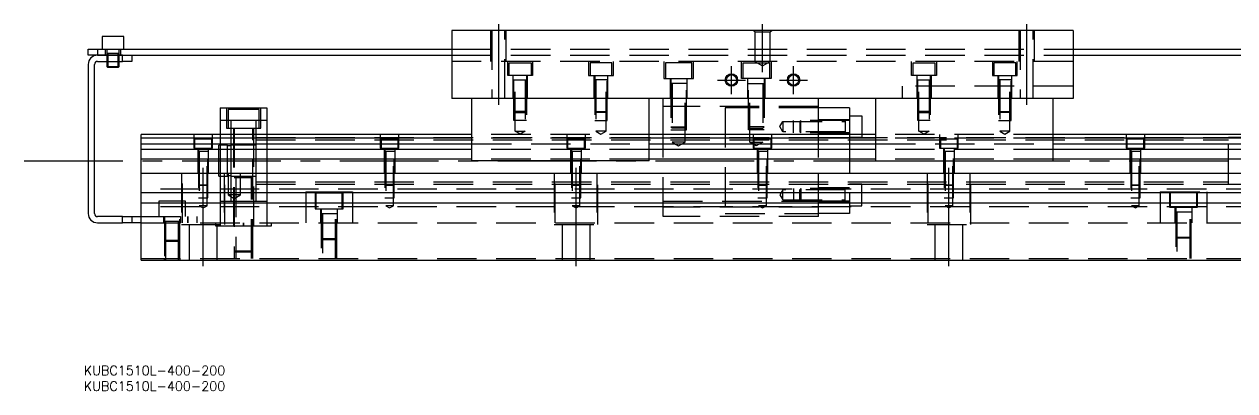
# Model space of a CAD drawing. Extents: x -21 to 603, y -289 to 112.
# Drawn here: x -20.6 to 369, y -289.3 to -171.2 of the extents above; entities that cross this region are included whole.
import ezdxf

# ---------------------------------------------------------------- set-up
doc = ezdxf.new("R2010")
doc.units = 0
doc.linetypes.add('CENTER', pattern=[50.8, 31.75, -6.35, 6.35, -6.35])
doc.linetypes.add('DASHED', pattern=[19.05, 12.7, -6.35])
doc.layers.get('0').update_dxf_attribs({"linetype": 'CONTINUOUS'})
doc.layers.add('CENTER', color=1, linetype='CENTER')
doc.styles.get("Standard").update_dxf_attribs({"font": 'txt.shx', "height": 3, "bigfont": 'bigfont.shx'})

# ---------------------------------------------------------------- blocks, each defined once
blk = doc.blocks.new('*U2')
at = {"color": 7, "linetype": 'CONTINUOUS'}
blk.add_text('KUBC1510L-400-200', height=3, dxfattribs=at).set_placement((-1.43, -284.3))
blk = doc.blocks.new('*U3')
at = {"color": 7, "linetype": 'CONTINUOUS'}
blk.add_text('KUBC1510L-400-200', height=3, dxfattribs=at).set_placement((-1.43, -289.34))

msp = doc.modelspace()

# ---------------------------------------------------------------- linework, layer by layer
at = {"color": 7, "linetype": 'CONTINUOUS'}
for p, q in [((11.5, -175.2), (4.5, -175.2)), ((4.5, -175.2), (4.5, -179.2)), ((11.5, -179.2), (11.5, -175.2)), ((117, -173.2), (117, -195.2)), ((317, -173.2), (117, -173.2)), ((317, -173.2), (317, -195.2)), ((0, -181.2), (0, -179.2)), ((0, -179.2), (3, -179.2)), ((3, -179.2), (3, -181.2)), ((3, -179.2), (117, -179.2)), ((317, -179.2), (431, -179.2)), ((3, -181.2), (0, -181.2)), ((3, -181.2), (11, -181.2)), ((11, -181.2), (3, -181.2)), ((11, -181.2), (117, -181.2)), ((11, -183.2), (11, -181.2)), ((14, -181.2), (14, -183.2)), ((317, -181.2), (423, -181.2)), ((0, -184.2), (0, -232.2)), ((2, -232.2), (2, -184.2)), ((3, -183.2), (11, -183.2)), ((6, -183.2), (6, -184.85)), ((6, -184.85), (10, -184.85)), ((6, -184.85), (6.35, -185.2)), ((6.35, -183.2), (6.35, -185.2)), ((9.65, -185.2), (6.35, -185.2)), ((9.65, -185.2), (9.65, -183.2)), ((9.65, -185.2), (10, -184.85)), ((10, -184.85), (10, -183.2)), ((14, -183.2), (11, -183.2)), ((42.5, -198.2), (57.5, -198.2)), ((42.5, -198.2), (42.5, -206.7)), ((57.5, -198.2), (57.5, -206.7)), ((317, -195.2), (117, -195.2)), ((123.5, -215.2), (123.5, -195.2)), ((180.5, -215.2), (180.5, -195.2)), ((185, -206.7), (185, -195.2)), ((235, -206.7), (235, -195.2)), ((245, -198.2), (235, -198.2)), ((242.35, -198.2), (242, -198.2)), ((245, -198.2), (245, -206.7)), ((253.5, -215.2), (253.5, -195.2)), ((310.5, -215.2), (310.5, -195.2)), ((245, -200.7), (249, -200.7)), ((249, -200.7), (249, -206.7)), ((123.5, -206.7), (17, -206.7)), ((17, -247.2), (17, -206.7)), ((123.5, -207.952272), (17, -207.952272)), ((17, -209.72668), (123.5, -209.72668)), ((253.5, -206.7), (180.5, -206.7)), ((253.5, -207.952272), (180.5, -207.952272)), ((180.5, -209.72668), (253.5, -209.72668)), ((417, -206.7), (310.5, -206.7)), ((417, -207.952272), (310.5, -207.952272)), ((310.5, -209.72668), (417, -209.72668)), ((123.5, -211.623076), (17, -211.623076)), ((253.5, -211.623076), (180.5, -211.623076)), ((417, -211.623076), (310.5, -211.623076)), ((123.5, -214.677372), (17, -214.677372)), ((180.5, -215.2), (123.5, -215.2)), ((253.5, -214.677372), (180.5, -214.677372)), ((253.5, -215.2), (310.5, -215.2)), ((417, -214.677372), (310.5, -214.677372)), ((17, -219.2), (417, -219.2)), ((53.000006, -220.7), (46.999994, -220.7)), ((53.000006, -220.7), (46.999994, -220.7)), ((417, -225.5), (17, -225.5)), ((417, -228.9), (17, -228.9)), ((11, -233.2), (3, -233.2)), ((11, -235.2), (11, -233.2)), ((11, -233.2), (14, -233.2)), ((14, -233.2), (14, -235.2)), ((14, -233.2), (17, -233.2)), ((3, -235.2), (11, -235.2)), ((14, -235.2), (11, -235.2)), ((17, -235.2), (14, -235.2)), ((17, -247.2), (417, -247.2))]:
    msp.add_line(p, q, dxfattribs=at)
at = {"color": 3, "linetype": 'DASHED'}
for p, q in [((129.500006, -173.2), (129.500006, -183.2)), ((129.9, -173.2), (129.9, -195.2)), ((134.1, -195.2), (134.1, -173.2)), ((134.499994, -183.2), (134.499994, -173.2)), ((214.5, -173.7), (214, -173.2)), ((214.5, -173.7), (214.5, -183.2)), ((214.5, -173.7), (219.5, -173.7)), ((219.5, -173.7), (220, -173.2)), ((219.5, -183.2), (219.5, -173.7)), ((299.500006, -173.2), (299.500006, -183.2)), ((299.9, -173.2), (299.9, -195.2)), ((304.1, -195.2), (304.1, -173.2)), ((304.499994, -183.2), (304.499994, -173.2)), ((5.5, -179.2), (5.5, -181.2)), ((6, -179.2), (6, -183.2)), ((10, -183.2), (10, -179.2)), ((10.5, -181.2), (10.5, -179.2)), ((117, -179.2), (317, -179.2)), ((9.783332, -180.6), (6.216708, -180.6)), ((6.35, -180.6), (6.35, -183.2)), ((9.65, -183.2), (9.65, -180.6)), ((117, -181.2), (317, -181.2)), ((317, -183.2), (117, -183.2)), ((135, -187.7), (135, -183.2)), ((135.5, -183.7), (142.5, -183.7)), ((135.5, -187.7), (135.5, -183.7)), ((142.5, -183.7), (142.5, -187.7)), ((143, -183.2), (143, -187.7)), ((161, -183.2), (161, -187.7)), ((168.5, -183.7), (161.5, -183.7)), ((161.5, -183.7), (161.5, -187.7)), ((168.5, -187.7), (168.5, -183.7)), ((169, -187.7), (169, -183.2)), ((185.25, -183.2), (185.25, -188.7)), ((186.5, -183.7), (185.75, -183.7)), ((185.75, -183.7), (185.75, -188.7)), ((193.5, -183.7), (186.5, -183.7)), ((194.25, -183.7), (193.5, -183.7)), ((194.25, -188.7), (194.25, -183.7)), ((194.75, -188.7), (194.75, -183.2)), ((210.25, -188.7), (210.25, -183.2)), ((210.75, -183.7), (211.5, -183.7)), ((210.75, -188.7), (210.75, -183.7)), ((211.5, -183.7), (218.5, -183.7)), ((219.5, -183.2), (214.5, -183.2)), ((214.5, -183.2), (217, -184.643376)), ((217, -184.643376), (219.5, -183.2)), ((218.5, -183.7), (219.25, -183.7)), ((219.25, -183.7), (219.25, -188.7)), ((219.75, -183.2), (219.75, -188.7)), ((265, -187.7), (265, -183.2)), ((265.5, -183.7), (272.5, -183.7)), ((265.5, -187.7), (265.5, -183.7)), ((272.5, -183.7), (272.5, -187.7)), ((273, -183.2), (273, -187.7)), ((291, -183.2), (291, -187.7)), ((298.5, -183.7), (291.5, -183.7)), ((291.5, -183.7), (291.5, -187.7)), ((298.5, -187.7), (298.5, -183.7)), ((299, -187.7), (299, -183.2)), ((143, -187.7), (135, -187.7)), ((136.75, -195.2), (136.75, -187.7)), ((137.000006, -202.2), (136.999986, -187.7)), ((136.999994, -189.1), (141.000006, -189.1)), ((137.35, -205.7), (137.35, -189.1)), ((140.65, -189.1), (140.65, -205.7)), ((141.000014, -187.7), (140.999994, -202.2)), ((141.25, -187.7), (141.25, -195.2)), ((161, -187.7), (169, -187.7)), ((162.75, -187.7), (162.75, -195.2)), ((162.999986, -187.7), (163.000006, -202.2)), ((167.000006, -189.1), (162.999994, -189.1)), ((163.35, -189.1), (163.35, -205.7)), ((166.65, -205.7), (166.65, -189.1)), ((166.999994, -202.2), (167.000014, -187.7)), ((167.25, -195.2), (167.25, -187.7)), ((185.25, -188.7), (194.75, -188.7)), ((187.25, -188.7), (187.25, -195.2)), ((192.500006, -190.3), (187.499994, -190.3)), ((187.500006, -188.7), (187.500006, -205.2)), ((187.9, -190.3), (187.9, -209.2)), ((192.1, -209.2), (192.1, -190.3)), ((192.499994, -205.2), (192.499994, -188.7)), ((192.75, -195.2), (192.75, -188.7)), ((219.75, -188.7), (210.25, -188.7)), ((212.25, -195.2), (212.25, -188.7)), ((212.499994, -190.3), (217.500006, -190.3)), ((212.500006, -205.2), (212.500006, -188.7)), ((212.9, -209.2), (212.9, -190.3)), ((217.1, -190.3), (217.1, -209.2)), ((217.499994, -188.7), (217.499994, -205.2)), ((217.75, -188.7), (217.75, -195.2)), ((273, -187.7), (265, -187.7)), ((266.75, -195.2), (266.75, -187.7)), ((267.000006, -202.2), (266.999986, -187.7)), ((266.999994, -189.1), (271.000006, -189.1)), ((267.35, -205.7), (267.35, -189.1)), ((270.65, -189.1), (270.65, -205.7)), ((271.000014, -187.7), (270.999994, -202.2)), ((271.25, -187.7), (271.25, -195.2)), ((291, -187.7), (299, -187.7)), ((292.75, -187.7), (292.75, -195.2)), ((292.999986, -187.7), (293.000006, -202.2)), ((297.000006, -189.1), (292.999994, -189.1)), ((293.35, -189.1), (293.35, -205.7)), ((296.65, -205.7), (296.65, -189.1)), ((296.999994, -202.2), (297.000014, -187.7)), ((297.25, -195.2), (297.25, -187.7)), ((262, -191.2), (262, -195.2)), ((317, -191.2), (262, -191.2)), ((44.5, -198.2), (44.5, -204.7)), ((55, -198.7), (45, -198.7)), ((45, -198.7), (45, -204.7)), ((55, -204.7), (55, -198.7)), ((55.5, -204.7), (55.5, -198.2)), ((235, -197.7), (185, -197.7)), ((235, -198.2), (205, -198.2)), ((205, -198.2), (205, -232.2)), ((235, -232.2), (235, -198.2)), ((46, -202.2), (42.5, -202.2)), ((46, -204.7), (46, -202.2)), ((54, -202.2), (46, -202.2)), ((54, -204.7), (54, -202.2)), ((57.5, -202.2), (54, -202.2)), ((141, -199.35), (137, -199.35)), ((137.35, -199.7), (137, -199.35)), ((140.999994, -202.2), (137.000006, -202.2)), ((137.35, -199.7), (140.65, -199.7)), ((141, -199.35), (140.65, -199.7)), ((163, -199.35), (167, -199.35)), ((163, -199.35), (163.35, -199.7)), ((163.000006, -202.2), (166.999994, -202.2)), ((166.65, -199.7), (163.35, -199.7)), ((166.65, -199.7), (167, -199.35)), ((222.547372, -204.2), (223.5, -202.55)), ((223.5, -202.55), (223.5, -205.85)), ((223.5, -202.55), (243.6, -202.55)), ((245, -202.199975), (227, -202.200006)), ((227, -206.199994), (227, -202.200006)), ((229, -202.55), (229.35, -202.2)), ((229, -202.55), (229, -204.9)), ((229.35, -204.9), (229.35, -202.2)), ((235, -201.95), (245, -201.95)), ((243.6, -202.199994), (243.6, -206.200006)), ((271, -199.35), (267, -199.35)), ((267.35, -199.7), (267, -199.35)), ((270.999994, -202.2), (267.000006, -202.2)), ((267.35, -199.7), (270.65, -199.7)), ((271, -199.35), (270.65, -199.7)), ((293, -199.35), (297, -199.35)), ((293, -199.35), (293.35, -199.7)), ((293.000006, -202.2), (296.999994, -202.2)), ((296.65, -199.7), (293.35, -199.7)), ((296.65, -199.7), (297, -199.35)), ((44.5, -204.7), (55.5, -204.7)), ((46, -206.7), (46, -204.7)), ((46.75, -204.7), (46.75, -236.2)), ((46.999939, -204.7), (47.000006, -246.7)), ((52.999994, -246.7), (53.000061, -204.7)), ((53.25, -236.2), (53.25, -204.7)), ((54, -206.7), (54, -204.7)), ((137.35, -205.7), (140.65, -205.7)), ((139, -206.652628), (137.35, -205.7)), ((140.65, -205.7), (139, -206.652628)), ((166.65, -205.7), (163.35, -205.7)), ((163.35, -205.7), (165, -206.652628)), ((165, -206.652628), (166.65, -205.7)), ((187.5, -204.3), (192.5, -204.3)), ((187.5, -204.3), (187.9, -204.7)), ((187.500006, -205.2), (192.499994, -205.2)), ((192.1, -204.7), (187.9, -204.7)), ((192.1, -204.7), (192.5, -204.3)), ((217.5, -204.3), (212.5, -204.3)), ((212.9, -204.7), (212.5, -204.3)), ((217.499994, -205.2), (212.500006, -205.2)), ((212.9, -204.7), (217.1, -204.7)), ((217.5, -204.3), (217.1, -204.7)), ((223.5, -205.85), (222.547372, -204.2)), ((243.6, -205.85), (223.5, -205.85)), ((245, -206.200025), (227, -206.199994)), ((229, -204.9), (229, -205.85)), ((229.35, -206.2), (229, -205.85)), ((229.35, -206.2), (229.35, -204.9)), ((245, -206.45), (235, -206.45)), ((267.35, -205.7), (270.65, -205.7)), ((269, -206.652628), (267.35, -205.7)), ((270.65, -205.7), (269, -206.652628)), ((296.65, -205.7), (293.35, -205.7)), ((293.35, -205.7), (295, -206.652628)), ((295, -206.652628), (296.65, -205.7)), ((34, -206.7), (34, -211.2)), ((39.75, -208.2), (34.25, -208.2)), ((34.25, -208.2), (34.25, -211.2)), ((39.75, -211.2), (39.75, -208.2)), ((40, -211.2), (40, -206.7)), ((42, -215.2), (42, -210.2)), ((42.5, -210.2), (42, -210.2)), ((42.5, -206.7), (42.5, -219.2)), ((44.85, -210.2), (42.5, -210.2)), ((44.85, -215.2), (44.85, -210.2)), ((46, -215.2), (46, -206.7)), ((47, -210.2), (46, -210.2)), ((53, -210.2), (47, -210.2)), ((54, -210.2), (53, -210.2)), ((54, -215.2), (54, -206.7)), ((54, -207.699332), (367.005, -207.699332)), ((54, -208.449332), (367, -208.449332)), ((57.5, -206.7), (57.5, -219.2)), ((94, -206.7), (94, -211.2)), ((99.75, -208.2), (94.25, -208.2)), ((94.25, -208.2), (94.25, -211.2)), ((99.75, -211.2), (99.75, -208.2)), ((100, -211.2), (100, -206.7)), ((180.5, -206.7), (123.5, -206.7)), ((180.5, -207.952272), (123.5, -207.952272)), ((123.5, -209.72668), (180.5, -209.72668)), ((154, -206.7), (154, -211.2)), ((159.75, -208.2), (154.25, -208.2)), ((154.25, -208.2), (154.25, -211.2)), ((159.75, -211.2), (159.75, -208.2)), ((160, -211.2), (160, -206.7)), ((185, -233.2), (185, -206.7)), ((192.1, -209.2), (187.9, -209.2)), ((187.9, -209.2), (190, -210.412436)), ((190, -210.412436), (192.1, -209.2)), ((212.9, -209.2), (217.1, -209.2)), ((215, -210.412436), (212.9, -209.2)), ((214, -206.7), (214, -211.2)), ((219.75, -208.2), (214.25, -208.2)), ((214.25, -208.2), (214.25, -211.2)), ((217.1, -209.2), (215, -210.412436)), ((219.75, -211.2), (219.75, -208.2)), ((220, -211.2), (220, -206.7)), ((235, -233.2), (235, -206.7)), ((235, -207.700006), (253.5, -207.700006)), ((245, -206.7), (245, -232.2)), ((245, -207.7), (249, -207.7)), ((249, -207.7), (245, -207.7)), ((249, -206.7), (249, -207.7)), ((310.5, -206.7), (253.5, -206.7)), ((310.5, -207.952272), (253.5, -207.952272)), ((253.5, -209.72668), (310.5, -209.72668)), ((274, -206.7), (274, -211.2)), ((279.75, -208.2), (274.25, -208.2)), ((274.25, -208.2), (274.25, -211.2)), ((279.75, -211.2), (279.75, -208.2)), ((280, -211.2), (280, -206.7)), ((334, -206.7), (334, -211.2)), ((339.75, -208.2), (334.25, -208.2)), ((334.25, -208.2), (334.25, -211.2)), ((339.75, -211.2), (339.75, -208.2)), ((340, -211.2), (340, -206.7)), ((377, -207.699332), (366.995, -207.699332)), ((367, -222.699338), (367, -207.699326)), ((34, -211.2), (40, -211.2)), ((35.25, -211.2), (35.25, -219.2)), ((38.500006, -212.2), (35.499994, -212.2)), ((35.500006, -211.2), (35.500006, -227.2)), ((35.75, -212.2), (35.75, -229.7)), ((38.25, -229.7), (38.25, -212.2)), ((38.499994, -227.2), (38.499994, -211.2)), ((38.75, -219.2), (38.75, -211.2)), ((46, -210.4), (44.85, -210.4)), ((94, -211.2), (100, -211.2)), ((95.25, -211.2), (95.25, -219.2)), ((98.500006, -212.2), (95.499994, -212.2)), ((95.500006, -211.2), (95.500006, -227.2)), ((95.75, -212.2), (95.75, -229.7)), ((98.25, -229.7), (98.25, -212.2)), ((98.499994, -227.2), (98.499994, -211.2)), ((98.75, -219.2), (98.75, -211.2)), ((180.5, -211.623076), (123.5, -211.623076)), ((154, -211.2), (160, -211.2)), ((155.25, -211.2), (155.25, -219.2)), ((158.500006, -212.2), (155.499994, -212.2)), ((155.500006, -211.2), (155.500006, -227.2)), ((155.75, -212.2), (155.75, -229.7)), ((158.25, -229.7), (158.25, -212.2)), ((158.499994, -227.2), (158.499994, -211.2)), ((158.75, -219.2), (158.75, -211.2)), ((214, -211.2), (220, -211.2)), ((215.25, -211.2), (215.25, -219.2)), ((218.500006, -212.2), (215.499994, -212.2)), ((215.500006, -211.2), (215.500006, -227.2)), ((215.75, -212.2), (215.75, -229.7)), ((218.25, -229.7), (218.25, -212.2)), ((218.499994, -227.2), (218.499994, -211.2)), ((218.75, -219.2), (218.75, -211.2)), ((310.5, -211.623076), (253.5, -211.623076)), ((274, -211.2), (280, -211.2)), ((275.25, -211.2), (275.25, -219.2)), ((278.500006, -212.2), (275.499994, -212.2)), ((275.500006, -211.2), (275.500006, -227.2)), ((275.75, -212.2), (275.75, -229.7)), ((278.25, -229.7), (278.25, -212.2)), ((278.499994, -227.2), (278.499994, -211.2)), ((278.75, -219.2), (278.75, -211.2)), ((334, -211.2), (340, -211.2)), ((335.25, -211.2), (335.25, -219.2)), ((338.500006, -212.2), (335.499994, -212.2)), ((335.500006, -211.2), (335.500006, -227.2)), ((335.75, -212.2), (335.75, -229.7)), ((338.25, -229.7), (338.25, -212.2)), ((338.499994, -227.2), (338.499994, -211.2)), ((338.75, -219.2), (338.75, -211.2)), ((42, -219.2), (42, -215.2)), ((44.85, -219.2), (44.85, -215.2)), ((46, -219.2), (46, -215.2)), ((54, -219.2), (54, -215.2)), ((180.5, -214.677372), (123.5, -214.677372)), ((310.5, -214.677372), (253.5, -214.677372)), ((30, -219.2), (30, -235.7)), ((30.291796, -235.2), (30.291796, -219.2)), ((42, -220.2), (42, -219.2)), ((42, -220.2), (42.5, -220.2)), ((42.5, -219.2), (42.5, -225.5)), ((42.5, -220.2), (44.85, -220.2)), ((43.708204, -219.2), (43.708204, -235.2)), ((44, -235.7), (44, -219.2)), ((44.85, -220.2), (44.85, -219.2)), ((44.85, -220), (46, -220)), ((45, -219.2), (45, -226.2)), ((46, -225.5), (46, -219.2)), ((46, -220.2), (47, -220.2)), ((47, -220.2), (53, -220.2)), ((47.5, -220.7), (47.5, -246.7)), ((49, -226.2), (49, -219.2)), ((52.5, -246.7), (52.5, -220.7)), ((53, -220.2), (54, -220.2)), ((54, -225.5), (54, -219.2)), ((54, -221.95), (367, -221.95)), ((57.5, -219.2), (57.5, -225.5)), ((150, -219.2), (150, -235.7)), ((150.291796, -235.2), (150.291796, -219.2)), ((163.708204, -219.2), (163.708204, -235.2)), ((164, -235.7), (164, -219.2)), ((270, -219.2), (270, -235.7)), ((270.291796, -235.2), (270.291796, -219.2)), ((283.708204, -219.2), (283.708204, -235.2)), ((284, -235.7), (284, -219.2)), ((417, -224.35), (17, -224.35)), ((35.5, -222.95), (38.5, -222.95)), ((35.5, -222.95), (35.75, -223.2)), ((38.25, -223.2), (35.75, -223.2)), ((38.25, -223.2), (38.5, -222.95)), ((42.5, -225.5), (42.5, -228.9)), ((46, -228.2), (46, -225.5)), ((54, -222.7), (367.005, -222.7)), ((54, -228.2), (54, -225.5)), ((57.5, -225.5), (57.5, -228.9)), ((70, -225.2), (70, -225.5)), ((70, -225.2), (73.708204, -225.2)), ((70, -225.5), (70, -228.9)), ((73, -225.2), (73, -230.7)), ((73.708204, -225.7), (73.25, -225.7)), ((73.25, -225.7), (73.25, -228.9)), ((73.708204, -225.2), (85, -225.2)), ((81.75, -225.7), (73.708204, -225.7)), ((81.75, -228.9), (81.75, -225.7)), ((82, -230.7), (82, -225.2)), ((85, -225.2), (85, -225.5)), ((85, -225.5), (85, -228.9)), ((95.5, -222.95), (98.5, -222.95)), ((95.5, -222.95), (95.75, -223.2)), ((98.25, -223.2), (95.75, -223.2)), ((98.25, -223.2), (98.5, -222.95)), ((155.5, -222.95), (158.5, -222.95)), ((155.5, -222.95), (155.75, -223.2)), ((158.25, -223.2), (155.75, -223.2)), ((158.25, -223.2), (158.5, -222.95)), ((215.5, -222.95), (218.5, -222.95)), ((215.5, -222.95), (215.75, -223.2)), ((218.25, -223.2), (215.75, -223.2)), ((218.25, -223.2), (218.5, -222.95)), ((223.5, -224.55), (222.547372, -226.2)), ((223.5, -227.85), (223.5, -224.55)), ((243.6, -224.55), (223.5, -224.55)), ((245, -224.199975), (227, -224.200006)), ((227, -224.200006), (227, -228.199994)), ((229.35, -224.2), (229, -224.55)), ((229, -225.5), (229, -224.55)), ((229, -227.85), (229, -225.5)), ((229.35, -224.2), (229.35, -225.5)), ((229.35, -225.5), (229.35, -228.2)), ((245, -223.95), (235, -223.95)), ((243.6, -228.200006), (243.6, -224.199994)), ((249, -222.7), (245, -222.7)), ((249, -229.7), (249, -222.7)), ((275.5, -222.95), (278.5, -222.95)), ((275.5, -222.95), (275.75, -223.2)), ((278.25, -223.2), (275.75, -223.2)), ((278.25, -223.2), (278.5, -222.95)), ((335.5, -222.95), (338.5, -222.95)), ((335.5, -222.95), (335.75, -223.2)), ((338.25, -223.2), (335.75, -223.2)), ((338.25, -223.2), (338.5, -222.95)), ((345, -225.2), (360, -225.2)), ((345, -225.2), (345, -235.2)), ((348, -225.2), (348, -230.2)), ((348.25, -225.2), (348.25, -225.5)), ((348.25, -225.5), (348.25, -228.9)), ((356.75, -225.5), (356.75, -225.2)), ((356.75, -228.9), (356.75, -225.5)), ((357, -230.2), (357, -225.2)), ((360, -225.2), (360, -235.2)), ((366.995, -222.699332), (377, -222.699332)), ((31.25, -228.2), (22.75, -228.2)), ((22.75, -228.2), (22.75, -228.9)), ((22.75, -228.9), (22.75, -233.2)), ((31.25, -228.9), (31.25, -228.2)), ((31.25, -233.2), (31.25, -228.9)), ((35.500006, -227.2), (38.499994, -227.2)), ((38.25, -229.7), (35.75, -229.7)), ((35.75, -229.7), (37, -230.421688)), ((37, -230.421688), (38.25, -229.7)), ((42.5, -228.2), (46, -228.2)), ((42.5, -228.9), (42.5, -236.2)), ((49, -226.2), (45, -226.2)), ((45, -226.2), (47, -227.3547)), ((46, -228.2), (47, -228.2)), ((47, -227.3547), (49, -226.2)), ((47, -228.2), (47.5, -228.2)), ((47.5, -228.2), (52.5, -228.2)), ((52.5, -228.2), (53, -228.2)), ((53, -228.2), (54, -228.2)), ((54, -228.2), (57.5, -228.2)), ((57.5, -228.9), (57.5, -236.2)), ((70, -228.9), (70, -235.2)), ((73.25, -228.9), (73.25, -230.7)), ((81.75, -230.7), (81.75, -228.9)), ((85, -228.9), (85, -235.2)), ((95.500006, -227.2), (98.499994, -227.2)), ((98.25, -229.7), (95.75, -229.7)), ((95.75, -229.7), (97, -230.421688)), ((97, -230.421688), (98.25, -229.7)), ((155.500006, -227.2), (158.499994, -227.2)), ((158.25, -229.7), (155.75, -229.7)), ((155.75, -229.7), (157, -230.421688)), ((157, -230.421688), (158.25, -229.7)), ((185, -228.2), (235, -228.2)), ((215.500006, -227.2), (218.499994, -227.2)), ((218.25, -229.7), (215.75, -229.7)), ((215.75, -229.7), (217, -230.421688)), ((217, -230.421688), (218.25, -229.7)), ((222.547372, -226.2), (223.5, -227.85)), ((223.5, -227.85), (243.6, -227.85)), ((245, -228.200025), (227, -228.199994)), ((229, -227.85), (229.35, -228.2)), ((235, -228.45), (245, -228.45)), ((245, -229.7), (249, -229.7)), ((275.500006, -227.2), (278.499994, -227.2)), ((278.25, -229.7), (275.75, -229.7)), ((275.75, -229.7), (277, -230.421688)), ((277, -230.421688), (278.25, -229.7)), ((335.500006, -227.2), (338.499994, -227.2)), ((338.25, -229.7), (335.75, -229.7)), ((335.75, -229.7), (337, -230.421688)), ((337, -230.421688), (338.25, -229.7)), ((348.25, -228.9), (348.25, -230.2)), ((356.75, -230.2), (356.75, -228.9)), ((417, -230.05), (17, -230.05)), ((17, -233.2), (35, -233.2)), ((24.25, -233.2), (24.25, -235.2)), ((24.5, -233.2), (24.5, -246.7)), ((29.5, -246.7), (29.5, -233.2)), ((29.75, -235.2), (29.75, -233.2)), ((32, -235.2), (32, -233.2)), ((32, -233.2), (32, -235.2)), ((35, -233.2), (35, -235.2)), ((73, -230.7), (82, -230.7)), ((74.75, -230.7), (74.75, -235.2)), ((80.000006, -232.3), (74.999994, -232.3)), ((75.000006, -230.7), (75.000006, -246.7)), ((75.4, -232.3), (75.4, -246.7)), ((79.6, -246.7), (79.6, -232.3)), ((79.999994, -246.7), (79.999994, -230.7)), ((80.25, -235.2), (80.25, -230.7)), ((235, -230.208332), (185, -230.208332)), ((235, -233.2), (185, -233.2)), ((205, -232.2), (235, -232.2)), ((245, -232.2), (235, -232.2)), ((348, -230.2), (357, -230.2)), ((349.75, -230.2), (349.75, -235.2)), ((355.000006, -231.8), (349.999994, -231.8)), ((349.999996, -230.2), (350.000006, -246.7)), ((350.4, -231.8), (350.4, -246.7)), ((354.6, -246.7), (354.6, -231.8)), ((354.999994, -246.7), (355.000004, -230.2)), ((355.25, -235.2), (355.25, -230.2)), ((17, -235.2), (417, -235.2)), ((29.5, -234.8), (24.5, -234.8)), ((24.9, -234.8), (24.9, -246.7)), ((29.1, -246.7), (29.1, -234.8)), ((30, -235.7), (44, -235.7)), ((32.5, -235.7), (32.5, -247.2)), ((41, -235.2), (41, -236.2)), ((41, -236.2), (50, -236.2)), ((41.5, -247.2), (41.5, -235.7)), ((50, -235.2), (50, -236.2)), ((50, -236.2), (50, -235.2)), ((50, -236.2), (59, -236.2)), ((59, -236.2), (59, -235.2)), ((150, -235.7), (164, -235.7)), ((152.5, -235.7), (152.5, -247.2)), ((161.5, -247.2), (161.5, -235.7)), ((270, -235.7), (284, -235.7)), ((272.5, -235.7), (272.5, -247.2)), ((281.5, -247.2), (281.5, -235.7)), ((24.5, -240.8), (29.5, -240.8)), ((24.5, -240.8), (24.9, -241.2)), ((29.1, -241.2), (24.9, -241.2)), ((29.1, -241.2), (29.5, -240.8)), ((75, -240.3), (80, -240.3)), ((75, -240.3), (75.4, -240.7)), ((79.6, -240.7), (75.4, -240.7)), ((79.6, -240.7), (80, -240.3)), ((350, -239.8), (355, -239.8)), ((350, -239.8), (350.4, -240.2)), ((354.6, -240.2), (350.4, -240.2)), ((354.6, -240.2), (355, -239.8)), ((47, -244.2), (53, -244.2)), ((47, -244.2), (47.5, -244.7)), ((52.5, -244.7), (47.5, -244.7)), ((52.5, -244.7), (53, -244.2)), ((17, -246.7), (417, -246.7)), ((24.500006, -247.2), (24.500006, -246.7)), ((24.9, -246.7), (24.9, -247.2)), ((29.1, -247.2), (29.1, -246.7)), ((29.499994, -246.7), (29.499994, -247.2))]:
    msp.add_line(p, q, dxfattribs=at)
at = {"color": 1, "linetype": 'CENTER'}
for p, q in [((37, -249.2), (37, -217.2)), ((157, -249.2), (157, -217.2)), ((277, -249.2), (277, -217.2))]:
    msp.add_line(p, q, dxfattribs=at)
at = {"color": 3, "linetype": 'CONTINUOUS'}
for centre in [(207, -189.2), (227, -189.2)]:
    msp.add_circle(centre, 2, dxfattribs=at)
at = {"color": 7, "linetype": 'CONTINUOUS'}
for centre in [(207, -189.2), (227, -189.2)]:
    msp.add_circle(centre, 1.65, dxfattribs=at)
for centre, radius, start, end in [((3, -184.2), 3, 90, 180), ((3, -184.2), 1, 90, 180), ((3, -232.2), 3, 180, 270), ((3, -232.2), 1, 180, 270)]:
    msp.add_arc(centre, radius, start, end, dxfattribs=at)
at = {"layer": 'CENTER', "color": 1, "linetype": 'CENTER'}
for p, q in [((132, -171.2), (132, -197.2)), ((217, -186.643376), (217, -171.2)), ((302, -171.2), (302, -197.2)), ((207, -193.7), (207, -184.7)), ((227, -193.7), (227, -184.7)), ((202.5, -189.2), (211.5, -189.2)), ((222.5, -189.2), (231.5, -189.2)), ((-20.607194, -215.2), (467.569477, -215.2))]:
    msp.add_line(p, q, dxfattribs=at)

# ---------------------------------------------------------------- block references
at = {"color": 7, "linetype": 'CONTINUOUS'}
for name in ['*U2', '*U3']:
    msp.add_blockref(name, (0, 0), dxfattribs=at)

doc.saveas('drawing.dxf')
